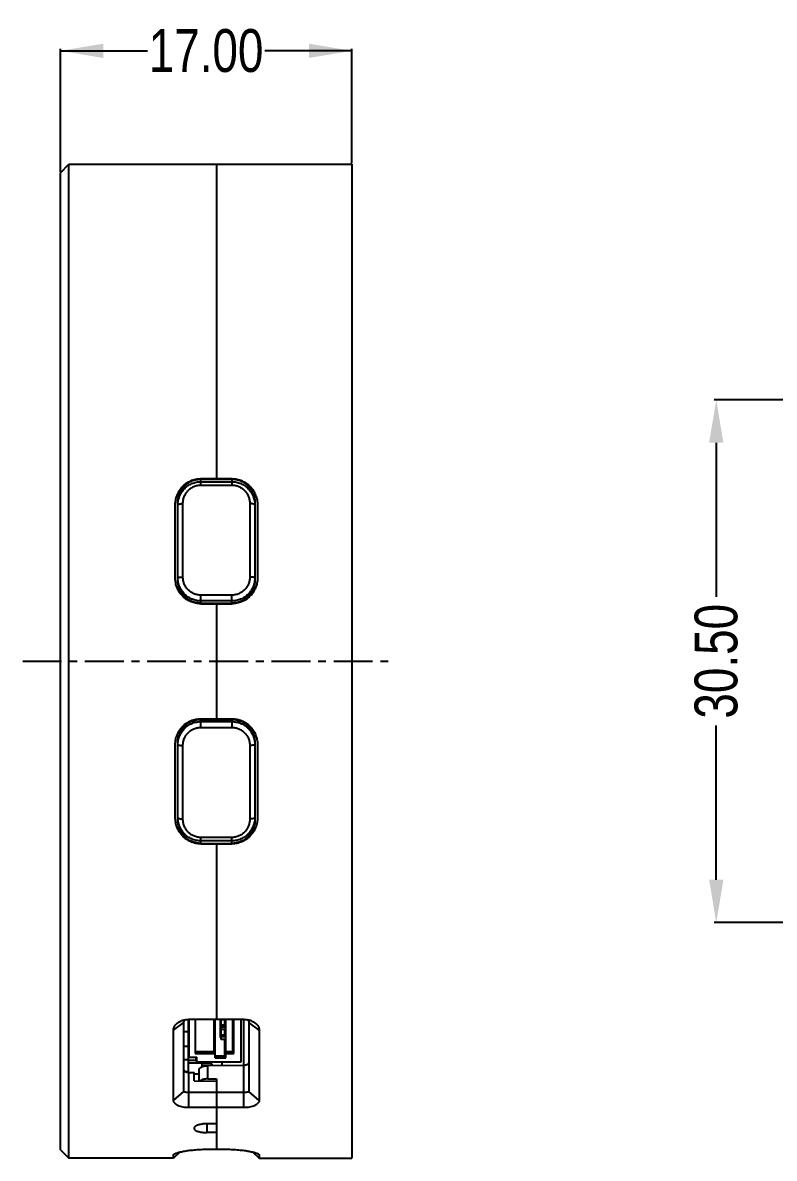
# Model space of a CAD drawing. Header units: millimetres. Extents: x -61 to 249, y -179 to 12.
# Drawn here: x 119.3 to 163.1, y -110.9 to -44.7 of the extents above; entities that cross this region are included whole.
import ezdxf

# ---------------------------------------------------------------- set-up
doc = ezdxf.new("R2010")
doc.units = ezdxf.units.MM
doc.header["$LTSCALE"] = 1.21
doc.header["$MEASUREMENT"] = 0
doc.header["$PDMODE"] = 3
doc.header["$PDSIZE"] = 0.3125
doc.linetypes.add('CENTER', pattern=[0.6, 0.375, -0.075, 0.075, -0.075])
doc.layers.get('0').update_dxf_attribs({"linetype": 'CONTINUOUS'})
doc.layers.get('DEFPOINTS').update_dxf_attribs({"linetype": 'CONTINUOUS'})
doc.layers.add('Dim', color=3, linetype='CONTINUOUS', lineweight=25)
doc.styles.get("Standard").update_dxf_attribs({"font": 'txt', "width": 0.8})
doc.dimstyles.get("Standard").update_dxf_attribs({"dimtxt": 0.15625, "dimasz": 0.1875, "dimexe": 0.125, "dimexo": 0.0625, "dimgap": 0.09, "dimtad": 0, "dimtih": 1, "dimtoh": 1, "dimzin": 4, "dimdsep": 46, "dimtxsty": 'STANDARD', "dimblk": '_FILLED', "dimblk1": '_FILLED', "dimblk2": '_FILLED', "dimcen": 0.09, "dimazin": 1, "dimtp": 0.01, "dimtm": 0.01, "dimtfac": 1, "dimtofl": 0, "dimtmove": 0, "dimatfit": 3, "dimldrblk": '_FILLED', "dimfxl": 1, "dimtolj": 1, "dimtzin": 4, "dimarcsym": 0})

# ---------------------------------------------------------------- blocks, each defined once
blk = doc.blocks.new('_FILLED')
at = {"color": 0, "linetype": 'ByBlock'}
blk.add_solid([(0, 0), (-1, 0.167), (-1, -0.167)], dxfattribs=at)
blk = doc.blocks.new('*D9')
at = {"color": 0, "linetype": 'ByBlock', "lineweight": -2}
for p, q in [((121.458, -53.353), (121.458, -46.173)), ((121.458, -46.298), (126.535, -46.298)), ((138.458, -46.298), (133.382, -46.298)), ((138.458, -52.853), (138.458, -46.173))]:
    blk.add_line(p, q, dxfattribs=at)
at = {"layer": 'DEFPOINTS', "color": 0, "linetype": 'ByBlock'}
for p in [(138.458, -52.915), (121.458, -53.415)]:
    blk.add_point(p, dxfattribs=at)
at = {"color": 0, "linetype": 'ByBlock', "lineweight": -2, "xscale": 2.5, "yscale": 2.5, "zscale": 2.5, "rotation": 180}
blk.add_blockref('_FILLED', (121.458, -46.298), dxfattribs=at)
at = {"color": 0, "linetype": 'ByBlock', "lineweight": -2, "xscale": 2.5, "yscale": 2.5, "zscale": 2.5}
blk.add_blockref('_FILLED', (138.458, -46.298), dxfattribs=at)
at = {"color": 0, "linetype": 'ByBlock', "lineweight": -2, "insert": (129.958, -46.298), "char_height": 2.5, "attachment_point": 5}
blk.add_mtext('\\A1;17.00', dxfattribs=at)
blk = doc.blocks.new('*D7')
at = {"layer": 'DEFPOINTS', "color": 0}
for p in [(194.385, -66.665), (159.731, -97.165), (194.385, -97.165)]:
    blk.add_point(p, dxfattribs=at)
at = {"layer": 'Dim', "color": 0, "lineweight": -2}
for p, q in [((194.322, -66.665), (159.606, -66.665)), ((159.731, -69.165), (159.731, -78.158)), ((159.731, -94.665), (159.731, -85.672)), ((194.322, -97.165), (159.606, -97.165))]:
    blk.add_line(p, q, dxfattribs=at)
at = {"layer": 'Dim', "color": 0, "lineweight": -2, "xscale": 2.5, "yscale": 2.5, "zscale": 2.5}
for p, rotation in [((159.731, -66.665), 90), ((159.731, -97.165), 270)]:
    blk.add_blockref('_FILLED', p, dxfattribs=dict(at, rotation=rotation))
at = {"layer": 'Dim', "color": 0, "insert": (159.731, -81.915), "char_height": 2.5, "attachment_point": 5, "rotation": 90, "line_spacing_factor": 2.5}
blk.add_mtext('\\A1;30.50', dxfattribs=at)

msp = doc.modelspace()

# ---------------------------------------------------------------- linework, layer by layer
at = {"color": 7, "linetype": 'Continuous'}
for p, q in [((121.458, -53.415), (121.958, -52.915)), ((121.958, -110.915), (121.958, -52.915)), ((121.958, -52.915), (138.458, -52.915)), ((130.558, -52.915), (130.558, -71.259)), ((138.458, -52.915), (138.458, -110.915)), ((121.458, -110.415), (121.458, -53.415)), ((129.145, -71.369), (128.757, -71.568)), ((128.908, -71.465), (128.908, -71.49)), ((128.908, -71.476), (128.924, -71.476)), ((128.924, -71.456), (128.924, -71.482)), ((128.944, -71.472), (128.944, -71.445)), ((129.136, -71.356), (129.167, -71.356)), ((129.183, -71.339), (129.183, -71.346)), ((129.658, -71.259), (131.458, -71.259)), ((129.658, -71.632), (129.658, -71.285)), ((129.658, -71.285), (131.458, -71.285)), ((129.658, -71.437), (131.458, -71.437)), ((131.458, -71.285), (131.458, -71.632)), ((129.658, -71.632), (131.458, -71.632)), ((128.158, -77.068), (128.158, -72.79)), ((128.308, -77.184), (128.308, -72.666)), ((128.608, -77.003), (128.608, -72.714)), ((132.508, -72.714), (132.508, -77.003)), ((132.808, -72.666), (132.808, -77.184)), ((132.958, -72.79), (132.958, -77.068)), ((129.658, -78.525), (129.658, -78.057)), ((131.458, -78.057), (129.658, -78.057)), ((131.458, -78.525), (131.458, -78.057)), ((131.458, -78.395), (129.658, -78.395)), ((129.658, -78.525), (131.458, -78.525)), ((129.658, -78.559), (131.458, -78.559)), ((130.558, -78.559), (130.558, -85.271)), ((129.658, -85.271), (131.458, -85.271)), ((129.658, -85.773), (129.658, -85.305)), ((129.658, -85.305), (131.458, -85.305)), ((129.658, -85.435), (131.458, -85.435)), ((131.458, -85.305), (131.458, -85.773)), ((129.658, -85.773), (131.458, -85.773)), ((128.158, -91.04), (128.158, -86.762)), ((128.308, -91.164), (128.308, -86.646)), ((132.808, -86.646), (132.808, -91.164)), ((132.958, -86.762), (132.958, -91.04)), ((128.608, -91.116), (128.608, -86.827)), ((132.508, -86.827), (132.508, -91.116)), ((128.757, -92.262), (129.145, -92.461)), ((128.908, -92.34), (128.908, -92.365)), ((128.968, -92.398), (129.021, -92.398)), ((129.658, -92.545), (129.658, -92.198)), ((131.458, -92.198), (129.658, -92.198)), ((131.458, -92.393), (129.658, -92.393)), ((129.658, -92.545), (131.458, -92.545)), ((129.658, -92.571), (131.458, -92.571)), ((130.558, -92.571), (130.558, -102.807)), ((131.458, -92.545), (131.458, -92.198)), ((128.058, -103.439), (128.658, -102.994)), ((128.658, -107.009), (128.658, -102.994)), ((128.908, -102.807), (128.908, -105.904)), ((128.958, -102.807), (128.958, -105.014)), ((128.958, -102.807), (132.158, -102.807)), ((129.318, -102.807), (129.318, -104.795)), ((130.438, -104.684), (130.438, -102.807)), ((130.488, -105.053), (130.488, -102.807)), ((130.783, -102.807), (130.783, -103.87)), ((131.033, -103.153), (130.783, -103.153)), ((130.833, -103.296), (130.783, -103.296)), ((130.833, -103.981), (130.833, -102.807)), ((131.083, -102.834), (130.833, -102.834)), ((131.083, -103.264), (130.833, -103.264)), ((131.033, -102.834), (131.033, -103.153)), ((131.083, -102.807), (131.083, -103.981)), ((131.104, -105.053), (131.104, -102.807)), ((131.52, -104.684), (131.52, -102.807)), ((131.57, -104.795), (131.57, -102.807)), ((132.008, -105.28), (132.008, -102.807)), ((132.158, -107.961), (132.158, -102.807)), ((132.458, -102.994), (132.458, -107.009)), ((133.058, -103.439), (132.458, -102.994)), ((128.058, -107.539), (128.058, -103.439)), ((128.908, -103.528), (128.658, -103.528)), ((131.033, -103.726), (130.783, -103.726)), ((130.833, -103.87), (130.783, -103.87)), ((131.083, -103.408), (130.833, -103.408)), ((131.083, -103.838), (130.833, -103.838)), ((131.083, -103.981), (130.833, -103.981)), ((131.033, -103.408), (131.033, -103.726)), ((131.054, -104.942), (131.054, -103.981)), ((133.058, -103.439), (133.058, -107.539)), ((128.908, -104.39), (128.658, -104.39)), ((129.318, -104.684), (130.438, -104.684)), ((131.054, -104.684), (131.52, -104.684)), ((128.908, -105.169), (128.658, -105.169)), ((128.908, -104.903), (128.958, -104.903)), ((128.908, -105.185), (129.427, -105.185)), ((128.908, -105.339), (129.708, -105.339)), ((128.958, -105.014), (129.427, -105.014)), ((129.318, -104.795), (130.488, -104.795)), ((129.377, -105.168), (129.377, -105.014)), ((129.377, -105.168), (129.427, -105.168)), ((129.427, -105.28), (129.427, -105.014)), ((129.427, -105.28), (132.008, -105.28)), ((129.708, -105.28), (129.708, -105.576)), ((130.278, -105.403), (130.278, -105.28)), ((130.488, -104.942), (131.054, -104.942)), ((130.488, -105.053), (131.104, -105.053)), ((130.878, -105.28), (130.878, -105.495)), ((131.104, -104.795), (131.57, -104.795)), ((128.908, -105.863), (128.752, -105.863)), ((128.958, -107.961), (128.958, -105.904)), ((128.958, -105.904), (129.258, -105.908)), ((129.258, -106.405), (129.258, -105.908)), ((129.258, -105.997), (129.558, -105.997)), ((129.558, -106.41), (129.558, -105.737)), ((130.178, -105.365), (129.708, -105.365)), ((130.298, -105.497), (129.708, -105.497)), ((129.978, -105.497), (129.978, -105.511)), ((130.058, -105.506), (132.158, -105.476)), ((130.058, -106.281), (130.058, -105.506)), ((130.278, -105.497), (130.278, -105.403)), ((129.258, -106.405), (130.558, -106.424)), ((130.058, -106.281), (130.558, -106.281)), ((130.558, -106.281), (130.558, -110.386)), ((128.058, -107.539), (128.658, -107.009)), ((132.158, -107.078), (128.958, -107.078)), ((133.058, -107.539), (132.458, -107.009)), ((132.158, -107.961), (128.958, -107.961)), ((130.008, -108.903), (130.008, -109.416)), ((130.558, -108.903), (130.008, -108.903)), ((130.558, -109.416), (130.008, -109.416)), ((121.458, -110.415), (121.958, -110.915)), ((128.421, -110.552), (128.058, -110.915)), ((128.058, -110.719), (128.127, -110.65)), ((130.158, -110.386), (130.958, -110.386)), ((132.695, -110.552), (133.058, -110.915)), ((133.058, -110.719), (132.989, -110.65)), ((128.058, -110.915), (121.958, -110.915)), ((128.058, -110.915), (128.058, -110.719)), ((133.058, -110.719), (133.058, -110.915)), ((133.058, -110.915), (138.458, -110.915))]:
    msp.add_line(p, q, dxfattribs=at)
at = {"color": 6, "linetype": 'CENTER', "ltscale": 5}
msp.add_line((119.258, -81.915), (140.767, -81.915), dxfattribs=at)
at = {"color": 7, "linetype": 'Continuous'}
for centre, radius, start, end in [((129.008, -71.102), 0.3, 297.10268, 309.195), ((129.008, -92.728), 0.3, 50.80518, 62.89732), ((128.968, -105.248), 0.656, 266.9029, 269.17372), ((130.178, -105.515), 0.15, 4.91928, 90), ((130.298, -105.697), 0.2, 81.63599, 90)]:
    msp.add_arc(centre, radius, start, end, dxfattribs=at)
for points, knots in [([(128.158, -72.79), (128.158, -72.694), (128.176, -72.499), (128.257, -72.218), (128.39, -71.956), (128.572, -71.721), (128.798, -71.525), (129.061, -71.375), (129.352, -71.281), (129.556, -71.259), (129.658, -71.259)], [0, 0, 0, 0, 0.122315, 0.244651, 0.367491, 0.491309, 0.616477, 0.743156, 0.871178, 1, 1, 1, 1]), ([(128.308, -72.666), (128.308, -72.579), (128.324, -72.405), (128.397, -72.153), (128.515, -71.916), (128.677, -71.705), (128.88, -71.527), (129.118, -71.391), (129.381, -71.305), (129.566, -71.285), (129.658, -71.285)], [0, 0, 0, 0, 0.121725, 0.243511, 0.365921, 0.489505, 0.614706, 0.741726, 0.870374, 1, 1, 1, 1]), ([(128.308, -72.807), (128.308, -72.72), (128.325, -72.544), (128.4, -72.289), (128.521, -72.053), (128.687, -71.843), (128.892, -71.668), (129.128, -71.537), (129.387, -71.455), (129.568, -71.437), (129.658, -71.437)], [0, 0, 0, 0, 0.123428, 0.246935, 0.370786, 0.495221, 0.620402, 0.746367, 0.872993, 1, 1, 1, 1]), ([(131.458, -71.259), (131.56, -71.259), (131.764, -71.281), (132.056, -71.375), (132.319, -71.525), (132.545, -71.721), (132.726, -71.956), (132.859, -72.218), (132.94, -72.499), (132.958, -72.694), (132.958, -72.79)], [0, 0, 0, 0, 0.128822, 0.256844, 0.383523, 0.508691, 0.632509, 0.755349, 0.877685, 1, 1, 1, 1]), ([(131.458, -71.285), (131.551, -71.285), (131.736, -71.305), (131.999, -71.391), (132.236, -71.527), (132.439, -71.705), (132.602, -71.916), (132.72, -72.153), (132.792, -72.405), (132.808, -72.579), (132.808, -72.666)], [0, 0, 0, 0, 0.129626, 0.258274, 0.385294, 0.510495, 0.634079, 0.756489, 0.878275, 1, 1, 1, 1]), ([(131.458, -71.437), (131.549, -71.437), (131.73, -71.455), (131.989, -71.537), (132.225, -71.668), (132.429, -71.843), (132.595, -72.053), (132.717, -72.289), (132.792, -72.544), (132.808, -72.72), (132.808, -72.807)], [0, 0, 0, 0, 0.127005, 0.253631, 0.379597, 0.504778, 0.629213, 0.753065, 0.876571, 1, 1, 1, 1]), ([(128.608, -72.714), (128.608, -72.646), (128.621, -72.509), (128.677, -72.311), (128.77, -72.126), (128.896, -71.96), (129.054, -71.82), (129.239, -71.714), (129.443, -71.647), (129.587, -71.632), (129.658, -71.632)], [0, 0, 0, 0, 0.122303, 0.244733, 0.367723, 0.491682, 0.616922, 0.743559, 0.871418, 1, 1, 1, 1]), ([(131.458, -71.632), (131.53, -71.632), (131.673, -71.647), (131.878, -71.714), (132.062, -71.82), (132.22, -71.96), (132.347, -72.126), (132.439, -72.311), (132.496, -72.509), (132.508, -72.646), (132.508, -72.714)], [0, 0, 0, 0, 0.12858, 0.256439, 0.383076, 0.508317, 0.632277, 0.755267, 0.877696, 1, 1, 1, 1]), ([(128.308, -72.807), (128.308, -72.804), (128.309, -72.798), (128.314, -72.789), (128.321, -72.78), (128.331, -72.771), (128.344, -72.763), (128.366, -72.752), (128.398, -72.74), (128.443, -72.729), (128.495, -72.72), (128.55, -72.715), (128.589, -72.714), (128.608, -72.714)], [0, 0, 0, 0, 0.028006, 0.058365, 0.09287, 0.132634, 0.178222, 0.229824, 0.350571, 0.492568, 0.651696, 0.822778, 1, 1, 1, 1]), ([(132.808, -72.807), (132.808, -72.804), (132.807, -72.798), (132.803, -72.789), (132.795, -72.78), (132.785, -72.771), (132.772, -72.763), (132.751, -72.752), (132.718, -72.74), (132.673, -72.729), (132.622, -72.72), (132.566, -72.715), (132.528, -72.714), (132.508, -72.714)], [0, 0, 0, 0, 0.028006, 0.058365, 0.09287, 0.132634, 0.178222, 0.229824, 0.350571, 0.492568, 0.651696, 0.822778, 1, 1, 1, 1]), ([(129.658, -78.559), (129.56, -78.559), (129.363, -78.54), (129.08, -78.454), (128.818, -78.315), (128.59, -78.128), (128.402, -77.9), (128.263, -77.641), (128.178, -77.36), (128.158, -77.165), (128.158, -77.068)], [0, 0, 0, 0, 0.125665, 0.251263, 0.376726, 0.501984, 0.626971, 0.751638, 0.87597, 1, 1, 1, 1]), ([(128.308, -77.053), (128.308, -77.051), (128.31, -77.047), (128.314, -77.042), (128.322, -77.038), (128.332, -77.033), (128.344, -77.029), (128.36, -77.025), (128.377, -77.021), (128.405, -77.016), (128.444, -77.011), (128.495, -77.006), (128.55, -77.003), (128.589, -77.003), (128.608, -77.003)], [0, 0, 0, 0, 0.016362, 0.037203, 0.064791, 0.099942, 0.14283, 0.193322, 0.251102, 0.315724, 0.463233, 0.63064, 0.811804, 1, 1, 1, 1]), ([(129.658, -78.395), (129.57, -78.395), (129.393, -78.378), (129.138, -78.301), (128.903, -78.176), (128.697, -78.007), (128.528, -77.802), (128.403, -77.569), (128.326, -77.316), (128.308, -77.14), (128.308, -77.053)], [0, 0, 0, 0, 0.125519, 0.250976, 0.376312, 0.501476, 0.626429, 0.751154, 0.875663, 1, 1, 1, 1]), ([(129.658, -78.525), (129.57, -78.525), (129.393, -78.508), (129.137, -78.431), (128.902, -78.305), (128.696, -78.137), (128.528, -77.932), (128.402, -77.699), (128.326, -77.447), (128.308, -77.272), (128.308, -77.184)], [0, 0, 0, 0, 0.125759, 0.251438, 0.376959, 0.502241, 0.627213, 0.751828, 0.876075, 1, 1, 1, 1]), ([(129.658, -78.057), (129.589, -78.057), (129.451, -78.043), (129.251, -77.982), (129.068, -77.883), (128.908, -77.75), (128.778, -77.589), (128.681, -77.406), (128.622, -77.208), (128.608, -77.071), (128.608, -77.003)], [0, 0, 0, 0, 0.125711, 0.251337, 0.376799, 0.502026, 0.626965, 0.751591, 0.875917, 1, 1, 1, 1]), ([(132.508, -77.003), (132.508, -77.071), (132.495, -77.208), (132.436, -77.406), (132.339, -77.589), (132.208, -77.75), (132.049, -77.883), (131.865, -77.982), (131.666, -78.043), (131.527, -78.057), (131.458, -78.057)], [0, 0, 0, 0, 0.124081, 0.248407, 0.373033, 0.497972, 0.623199, 0.748661, 0.874288, 1, 1, 1, 1]), ([(132.808, -77.053), (132.808, -77.14), (132.791, -77.316), (132.714, -77.569), (132.589, -77.802), (132.42, -78.007), (132.214, -78.176), (131.979, -78.301), (131.724, -78.378), (131.547, -78.395), (131.458, -78.395)], [0, 0, 0, 0, 0.124336, 0.248844, 0.373569, 0.498522, 0.623686, 0.749022, 0.87448, 1, 1, 1, 1]), ([(132.958, -77.068), (132.958, -77.165), (132.939, -77.36), (132.854, -77.641), (132.715, -77.9), (132.527, -78.128), (132.298, -78.315), (132.037, -78.454), (131.753, -78.54), (131.557, -78.559), (131.458, -78.559)], [0, 0, 0, 0, 0.12403, 0.248362, 0.373029, 0.498016, 0.623274, 0.748737, 0.874335, 1, 1, 1, 1]), ([(132.808, -77.184), (132.808, -77.272), (132.791, -77.447), (132.714, -77.699), (132.589, -77.932), (132.42, -78.137), (132.215, -78.305), (131.979, -78.431), (131.724, -78.508), (131.547, -78.525), (131.458, -78.525)], [0, 0, 0, 0, 0.123925, 0.248172, 0.372787, 0.497759, 0.623041, 0.748562, 0.874241, 1, 1, 1, 1]), ([(132.808, -77.053), (132.808, -77.051), (132.807, -77.047), (132.802, -77.042), (132.795, -77.038), (132.785, -77.033), (132.772, -77.029), (132.757, -77.025), (132.74, -77.021), (132.712, -77.016), (132.673, -77.011), (132.622, -77.006), (132.566, -77.003), (132.528, -77.003), (132.508, -77.003)], [0, 0, 0, 0, 0.016362, 0.037203, 0.064791, 0.099942, 0.14283, 0.193322, 0.251102, 0.315724, 0.463233, 0.63064, 0.811804, 1, 1, 1, 1]), ([(128.158, -86.762), (128.158, -86.665), (128.178, -86.47), (128.263, -86.189), (128.402, -85.93), (128.59, -85.702), (128.818, -85.515), (129.08, -85.376), (129.363, -85.29), (129.56, -85.271), (129.658, -85.271)], [0, 0, 0, 0, 0.12403, 0.248362, 0.373029, 0.498016, 0.623274, 0.748737, 0.874335, 1, 1, 1, 1]), ([(128.308, -86.646), (128.308, -86.559), (128.326, -86.384), (128.402, -86.131), (128.528, -85.898), (128.696, -85.693), (128.902, -85.525), (129.137, -85.399), (129.393, -85.322), (129.57, -85.305), (129.658, -85.305)], [0, 0, 0, 0, 0.123925, 0.248172, 0.372787, 0.497759, 0.623041, 0.748562, 0.874241, 1, 1, 1, 1]), ([(128.308, -86.778), (128.308, -86.69), (128.326, -86.514), (128.403, -86.261), (128.528, -86.028), (128.697, -85.823), (128.903, -85.654), (129.138, -85.529), (129.393, -85.452), (129.57, -85.435), (129.658, -85.435)], [0, 0, 0, 0, 0.124336, 0.248844, 0.373569, 0.498522, 0.623686, 0.749022, 0.87448, 1, 1, 1, 1]), ([(131.458, -85.271), (131.557, -85.271), (131.753, -85.29), (132.037, -85.376), (132.298, -85.515), (132.527, -85.702), (132.715, -85.93), (132.854, -86.189), (132.939, -86.47), (132.958, -86.665), (132.958, -86.762)], [0, 0, 0, 0, 0.125665, 0.251263, 0.376726, 0.501984, 0.626971, 0.751638, 0.87597, 1, 1, 1, 1]), ([(131.458, -85.305), (131.547, -85.305), (131.724, -85.322), (131.979, -85.399), (132.215, -85.525), (132.42, -85.693), (132.589, -85.898), (132.714, -86.131), (132.791, -86.384), (132.808, -86.559), (132.808, -86.646)], [0, 0, 0, 0, 0.125759, 0.251438, 0.376959, 0.502241, 0.627213, 0.751828, 0.876075, 1, 1, 1, 1]), ([(131.458, -85.435), (131.547, -85.435), (131.724, -85.452), (131.979, -85.529), (132.214, -85.654), (132.42, -85.823), (132.589, -86.028), (132.714, -86.261), (132.791, -86.514), (132.808, -86.69), (132.808, -86.778)], [0, 0, 0, 0, 0.125519, 0.250976, 0.376312, 0.501476, 0.626429, 0.751154, 0.875663, 1, 1, 1, 1]), ([(128.608, -86.827), (128.608, -86.759), (128.622, -86.622), (128.681, -86.424), (128.778, -86.241), (128.908, -86.08), (129.068, -85.948), (129.251, -85.848), (129.451, -85.787), (129.589, -85.773), (129.658, -85.773)], [0, 0, 0, 0, 0.124081, 0.248407, 0.373033, 0.497972, 0.623199, 0.748661, 0.874288, 1, 1, 1, 1]), ([(131.458, -85.773), (131.527, -85.773), (131.666, -85.787), (131.865, -85.848), (132.049, -85.948), (132.208, -86.08), (132.339, -86.241), (132.436, -86.424), (132.495, -86.622), (132.508, -86.759), (132.508, -86.827)], [0, 0, 0, 0, 0.125711, 0.251337, 0.376799, 0.502026, 0.626965, 0.751591, 0.875917, 1, 1, 1, 1]), ([(128.308, -86.778), (128.308, -86.779), (128.31, -86.783), (128.314, -86.788), (128.322, -86.793), (128.332, -86.797), (128.344, -86.801), (128.36, -86.805), (128.377, -86.809), (128.405, -86.814), (128.444, -86.819), (128.495, -86.824), (128.55, -86.827), (128.589, -86.827), (128.608, -86.827)], [0, 0, 0, 0, 0.016362, 0.037203, 0.064791, 0.099942, 0.14283, 0.193322, 0.251102, 0.315724, 0.463233, 0.63064, 0.811804, 1, 1, 1, 1]), ([(132.808, -86.778), (132.808, -86.779), (132.807, -86.783), (132.802, -86.788), (132.795, -86.793), (132.785, -86.797), (132.772, -86.801), (132.757, -86.805), (132.74, -86.809), (132.712, -86.814), (132.673, -86.819), (132.622, -86.824), (132.566, -86.827), (132.528, -86.827), (132.508, -86.827)], [0, 0, 0, 0, 0.016362, 0.037203, 0.064791, 0.099942, 0.14283, 0.193322, 0.251102, 0.315724, 0.463233, 0.63064, 0.811804, 1, 1, 1, 1]), ([(129.658, -92.571), (129.556, -92.571), (129.352, -92.549), (129.061, -92.455), (128.798, -92.306), (128.572, -92.109), (128.39, -91.875), (128.257, -91.612), (128.176, -91.331), (128.158, -91.137), (128.158, -91.04)], [0, 0, 0, 0, 0.128822, 0.256844, 0.383523, 0.508691, 0.632509, 0.755349, 0.877685, 1, 1, 1, 1]), ([(128.308, -91.023), (128.308, -91.026), (128.309, -91.032), (128.314, -91.042), (128.321, -91.051), (128.331, -91.059), (128.344, -91.067), (128.366, -91.078), (128.398, -91.09), (128.443, -91.101), (128.495, -91.11), (128.55, -91.115), (128.589, -91.116), (128.608, -91.116)], [0, 0, 0, 0, 0.028006, 0.058365, 0.09287, 0.132634, 0.178222, 0.229824, 0.350571, 0.492568, 0.651696, 0.822778, 1, 1, 1, 1]), ([(129.658, -92.393), (129.568, -92.393), (129.387, -92.375), (129.128, -92.293), (128.892, -92.162), (128.687, -91.987), (128.521, -91.778), (128.4, -91.541), (128.325, -91.287), (128.308, -91.111), (128.308, -91.023)], [0, 0, 0, 0, 0.127005, 0.253631, 0.379597, 0.504778, 0.629213, 0.753065, 0.876571, 1, 1, 1, 1]), ([(129.658, -92.545), (129.566, -92.545), (129.381, -92.525), (129.118, -92.439), (128.88, -92.303), (128.677, -92.125), (128.515, -91.914), (128.397, -91.678), (128.324, -91.425), (128.308, -91.251), (128.308, -91.164)], [0, 0, 0, 0, 0.129626, 0.258274, 0.385294, 0.510495, 0.634079, 0.756489, 0.878275, 1, 1, 1, 1]), ([(129.658, -92.198), (129.587, -92.198), (129.443, -92.183), (129.239, -92.116), (129.054, -92.01), (128.896, -91.87), (128.77, -91.704), (128.677, -91.519), (128.621, -91.321), (128.608, -91.184), (128.608, -91.116)], [0, 0, 0, 0, 0.12858, 0.256439, 0.383076, 0.508317, 0.632277, 0.755267, 0.877696, 1, 1, 1, 1]), ([(132.808, -91.023), (132.808, -91.111), (132.792, -91.287), (132.717, -91.541), (132.595, -91.778), (132.429, -91.987), (132.225, -92.162), (131.989, -92.293), (131.73, -92.375), (131.549, -92.393), (131.458, -92.393)], [0, 0, 0, 0, 0.123428, 0.246935, 0.370786, 0.495221, 0.620402, 0.746367, 0.872993, 1, 1, 1, 1]), ([(132.958, -91.04), (132.958, -91.137), (132.94, -91.331), (132.859, -91.612), (132.726, -91.875), (132.545, -92.109), (132.319, -92.306), (132.056, -92.455), (131.764, -92.549), (131.56, -92.571), (131.458, -92.571)], [0, 0, 0, 0, 0.122315, 0.244651, 0.367491, 0.491309, 0.616477, 0.743156, 0.871178, 1, 1, 1, 1]), ([(132.508, -91.116), (132.508, -91.184), (132.496, -91.321), (132.439, -91.519), (132.347, -91.704), (132.22, -91.87), (132.062, -92.01), (131.878, -92.116), (131.673, -92.183), (131.53, -92.198), (131.458, -92.198)], [0, 0, 0, 0, 0.122303, 0.244733, 0.367723, 0.491682, 0.616922, 0.743559, 0.871418, 1, 1, 1, 1]), ([(132.808, -91.164), (132.808, -91.251), (132.792, -91.425), (132.72, -91.678), (132.602, -91.914), (132.439, -92.125), (132.236, -92.303), (131.999, -92.439), (131.736, -92.525), (131.551, -92.545), (131.458, -92.545)], [0, 0, 0, 0, 0.121725, 0.243511, 0.365921, 0.489505, 0.614706, 0.741726, 0.870374, 1, 1, 1, 1]), ([(132.808, -91.023), (132.808, -91.026), (132.807, -91.032), (132.803, -91.042), (132.795, -91.051), (132.785, -91.059), (132.772, -91.067), (132.751, -91.078), (132.718, -91.09), (132.673, -91.101), (132.622, -91.11), (132.566, -91.115), (132.528, -91.116), (132.508, -91.116)], [0, 0, 0, 0, 0.028006, 0.058365, 0.09287, 0.132634, 0.178222, 0.229824, 0.350571, 0.492568, 0.651696, 0.822778, 1, 1, 1, 1]), ([(128.058, -103.439), (128.058, -103.413), (128.063, -103.359), (128.085, -103.281), (128.122, -103.204), (128.171, -103.132), (128.233, -103.065), (128.332, -102.982), (128.419, -102.932), (128.48, -102.905)], [0, 0, 0, 0, 0.110497, 0.223374, 0.340068, 0.461582, 0.588448, 0.720761, 1, 1, 1, 1]), ([(128.48, -102.905), (128.553, -102.872), (128.711, -102.823), (128.875, -102.807), (128.958, -102.807)], [0, 0, 0, 0, 0.49241, 1, 1, 1, 1]), ([(128.658, -102.994), (128.658, -102.98), (128.661, -102.95), (128.677, -102.893), (128.701, -102.853), (128.72, -102.829)], [0, 0, 0, 0, 0.243266, 0.491334, 1, 1, 1, 1]), ([(132.158, -102.807), (132.241, -102.807), (132.406, -102.823), (132.563, -102.872), (132.637, -102.905)], [0, 0, 0, 0, 0.507733, 1, 1, 1, 1]), ([(132.397, -102.829), (132.416, -102.853), (132.439, -102.893), (132.456, -102.95), (132.458, -102.98), (132.458, -102.994)], [0, 0, 0, 0, 0.508744, 0.756859, 1, 1, 1, 1]), ([(132.637, -102.905), (132.698, -102.932), (132.785, -102.982), (132.883, -103.065), (132.945, -103.132), (132.995, -103.204), (133.031, -103.281), (133.053, -103.359), (133.058, -103.413), (133.058, -103.439)], [0, 0, 0, 0, 0.279266, 0.411591, 0.538468, 0.659991, 0.776693, 0.889595, 1, 1, 1, 1]), ([(132.158, -105.476), (132.178, -105.476), (132.217, -105.474), (132.273, -105.465), (132.324, -105.452), (132.37, -105.435), (132.407, -105.414), (132.436, -105.39), (132.451, -105.367), (132.457, -105.348), (132.458, -105.339), (132.458, -105.334)], [0, 0, 0, 0, 0.164932, 0.324988, 0.47536, 0.612022, 0.732188, 0.834932, 0.922125, 0.96173, 1, 1, 1, 1]), ([(128.658, -105.761), (128.658, -105.766), (128.659, -105.775), (128.665, -105.792), (128.679, -105.814), (128.704, -105.837), (128.738, -105.858), (128.779, -105.875), (128.826, -105.889), (128.878, -105.899), (128.914, -105.902), (128.932, -105.903)], [0, 0, 0, 0, 0.039121, 0.079456, 0.167435, 0.269908, 0.389001, 0.524281, 0.673579, 0.833535, 1, 1, 1, 1]), ([(129.558, -105.737), (129.558, -105.73), (129.56, -105.715), (129.567, -105.693), (129.579, -105.672), (129.603, -105.643), (129.644, -105.609), (129.706, -105.575), (129.782, -105.547), (129.868, -105.525), (129.961, -105.511), (130.026, -105.507), (130.058, -105.506)], [0, 0, 0, 0, 0.036476, 0.074604, 0.115556, 0.160196, 0.262337, 0.382826, 0.52041, 0.672054, 0.833556, 1, 1, 1, 1]), ([(130.058, -106.281), (130.012, -106.281), (129.922, -106.287), (129.813, -106.308), (129.736, -106.334), (129.686, -106.356), (129.643, -106.381), (129.618, -106.4), (129.607, -106.41)], [0, 0, 0, 0, 0.2916, 0.564833, 0.689595, 0.804282, 0.907874, 1, 1, 1, 1]), ([(128.958, -107.078), (128.939, -107.078), (128.902, -107.077), (128.847, -107.074), (128.796, -107.069), (128.751, -107.062), (128.717, -107.053), (128.695, -107.045), (128.682, -107.039), (128.672, -107.033), (128.664, -107.025), (128.659, -107.018), (128.658, -107.012), (128.658, -107.009)], [0, 0, 0, 0, 0.178945, 0.352128, 0.513752, 0.658192, 0.780398, 0.831985, 0.876874, 0.915157, 0.947392, 0.974907, 1, 1, 1, 1]), ([(132.458, -107.009), (132.458, -107.012), (132.457, -107.018), (132.452, -107.025), (132.445, -107.033), (132.434, -107.039), (132.421, -107.045), (132.399, -107.053), (132.366, -107.062), (132.321, -107.069), (132.27, -107.074), (132.215, -107.077), (132.177, -107.078), (132.158, -107.078)], [0, 0, 0, 0, 0.025123, 0.052639, 0.084883, 0.123174, 0.168073, 0.219669, 0.341896, 0.486354, 0.647993, 0.821183, 1, 1, 1, 1]), ([(128.958, -107.961), (128.901, -107.961), (128.787, -107.956), (128.622, -107.934), (128.469, -107.898), (128.351, -107.855), (128.269, -107.814), (128.215, -107.781), (128.168, -107.746), (128.129, -107.708), (128.098, -107.668), (128.075, -107.626), (128.061, -107.583), (128.058, -107.554), (128.058, -107.539)], [0, 0, 0, 0, 0.160466, 0.316806, 0.464939, 0.601105, 0.663769, 0.72244, 0.777012, 0.827565, 0.87441, 0.918134, 0.959638, 1, 1, 1, 1]), ([(133.058, -107.539), (133.058, -107.554), (133.055, -107.583), (133.041, -107.626), (133.019, -107.668), (132.987, -107.708), (132.948, -107.746), (132.901, -107.781), (132.848, -107.814), (132.765, -107.855), (132.648, -107.898), (132.494, -107.934), (132.329, -107.956), (132.216, -107.961), (132.158, -107.961)], [0, 0, 0, 0, 0.04041, 0.081911, 0.125642, 0.172491, 0.22305, 0.27763, 0.336308, 0.39898, 0.535159, 0.683304, 0.839648, 1, 1, 1, 1]), ([(130.008, -108.903), (129.96, -108.903), (129.863, -108.906), (129.724, -108.921), (129.596, -108.946), (129.498, -108.974), (129.43, -109.001), (129.386, -109.022), (129.348, -109.044), (129.316, -109.067), (129.291, -109.091), (129.272, -109.116), (129.261, -109.142), (129.258, -109.16), (129.258, -109.168)], [0, 0, 0, 0, 0.173961, 0.342146, 0.499075, 0.639887, 0.703028, 0.760817, 0.81304, 0.859656, 0.900867, 0.937219, 0.969735, 1, 1, 1, 1]), ([(129.258, -109.168), (129.258, -109.177), (129.261, -109.194), (129.272, -109.219), (129.291, -109.244), (129.316, -109.267), (129.348, -109.289), (129.386, -109.309), (129.43, -109.328), (129.498, -109.353), (129.596, -109.378), (129.724, -109.399), (129.864, -109.413), (129.96, -109.416), (130.008, -109.416)], [0, 0, 0, 0, 0.030302, 0.06251, 0.098343, 0.138949, 0.184973, 0.236682, 0.294081, 0.356981, 0.497802, 0.655362, 0.824662, 1, 1, 1, 1]), ([(128.076, -110.685), (128.08, -110.681), (128.091, -110.672), (128.11, -110.659), (128.133, -110.646), (128.173, -110.628), (128.232, -110.605), (128.316, -110.579), (128.414, -110.553), (128.527, -110.528), (128.653, -110.503), (128.843, -110.472), (129.104, -110.438), (129.438, -110.409), (129.793, -110.39), (130.036, -110.386), (130.158, -110.386)], [0, 0, 0, 0, 0.009047, 0.019799, 0.032337, 0.046697, 0.080888, 0.122256, 0.170493, 0.225178, 0.285808, 0.351821, 0.497561, 0.657435, 0.826518, 1, 1, 1, 1]), ([(130.958, -110.386), (131.081, -110.386), (131.323, -110.39), (131.678, -110.409), (132.013, -110.438), (132.273, -110.472), (132.464, -110.503), (132.589, -110.528), (132.702, -110.553), (132.801, -110.579), (132.885, -110.605), (132.944, -110.628), (132.983, -110.646), (133.007, -110.659), (133.026, -110.672), (133.036, -110.681), (133.041, -110.685)], [0, 0, 0, 0, 0.173565, 0.342637, 0.502495, 0.648218, 0.714223, 0.774846, 0.829524, 0.877756, 0.919118, 0.953306, 0.967664, 0.980201, 0.990952, 1, 1, 1, 1]), ([(128.058, -110.719), (128.058, -110.716), (128.059, -110.71), (128.063, -110.702), (128.068, -110.693), (128.073, -110.688), (128.076, -110.685)], [0, 0, 0, 0, 0.212547, 0.443298, 0.703283, 1, 1, 1, 1]), ([(133.041, -110.685), (133.044, -110.688), (133.048, -110.693), (133.054, -110.702), (133.058, -110.71), (133.058, -110.716), (133.058, -110.719)], [0, 0, 0, 0, 0.296919, 0.556938, 0.787588, 1, 1, 1, 1])]:
    msp.add_open_spline(points, degree=3, knots=knots, dxfattribs=at)

# ---------------------------------------------------------------- dimensions: what is measured, and where the dimension line sits
at = {"layer": 'Dim'}
dim = msp.add_linear_dim(base=(121.458, -46.298), p1=(138.458, -52.915), p2=(121.458, -53.415), dimstyle='STANDARD', override={"dimtxt": 2.5, "dimasz": 2.5, "dimtih": 0, "dimtoh": 0, "dimzin": 0, "dimcen": 0.198, "dimadec": 0, "dimazin": 0, "dimtp": 0, "dimtm": 0, "dimtdec": 4, "dimtzin": 0}, dxfattribs=at)
dim.commit()
dim.dimension.update_dxf_attribs({"geometry": '*D9', "text_midpoint": (129.958, -46.298)})
dim = msp.add_linear_dim(base=(159.731, -97.165), p1=(194.385, -66.665), p2=(194.385, -97.165), angle=90, dimstyle='STANDARD', override={"dimtxt": 2.5, "dimasz": 2.5, "dimtih": 0, "dimtoh": 0, "dimzin": 0, "dimcen": 0.198, "dimadec": 0, "dimazin": 0, "dimtp": 0, "dimtm": 0, "dimtdec": 4, "dimtzin": 0}, dxfattribs=at)
dim.commit()
dim.dimension.update_dxf_attribs({"geometry": '*D7', "text_midpoint": (159.731, -81.915)})

doc.saveas('drawing.dxf')
